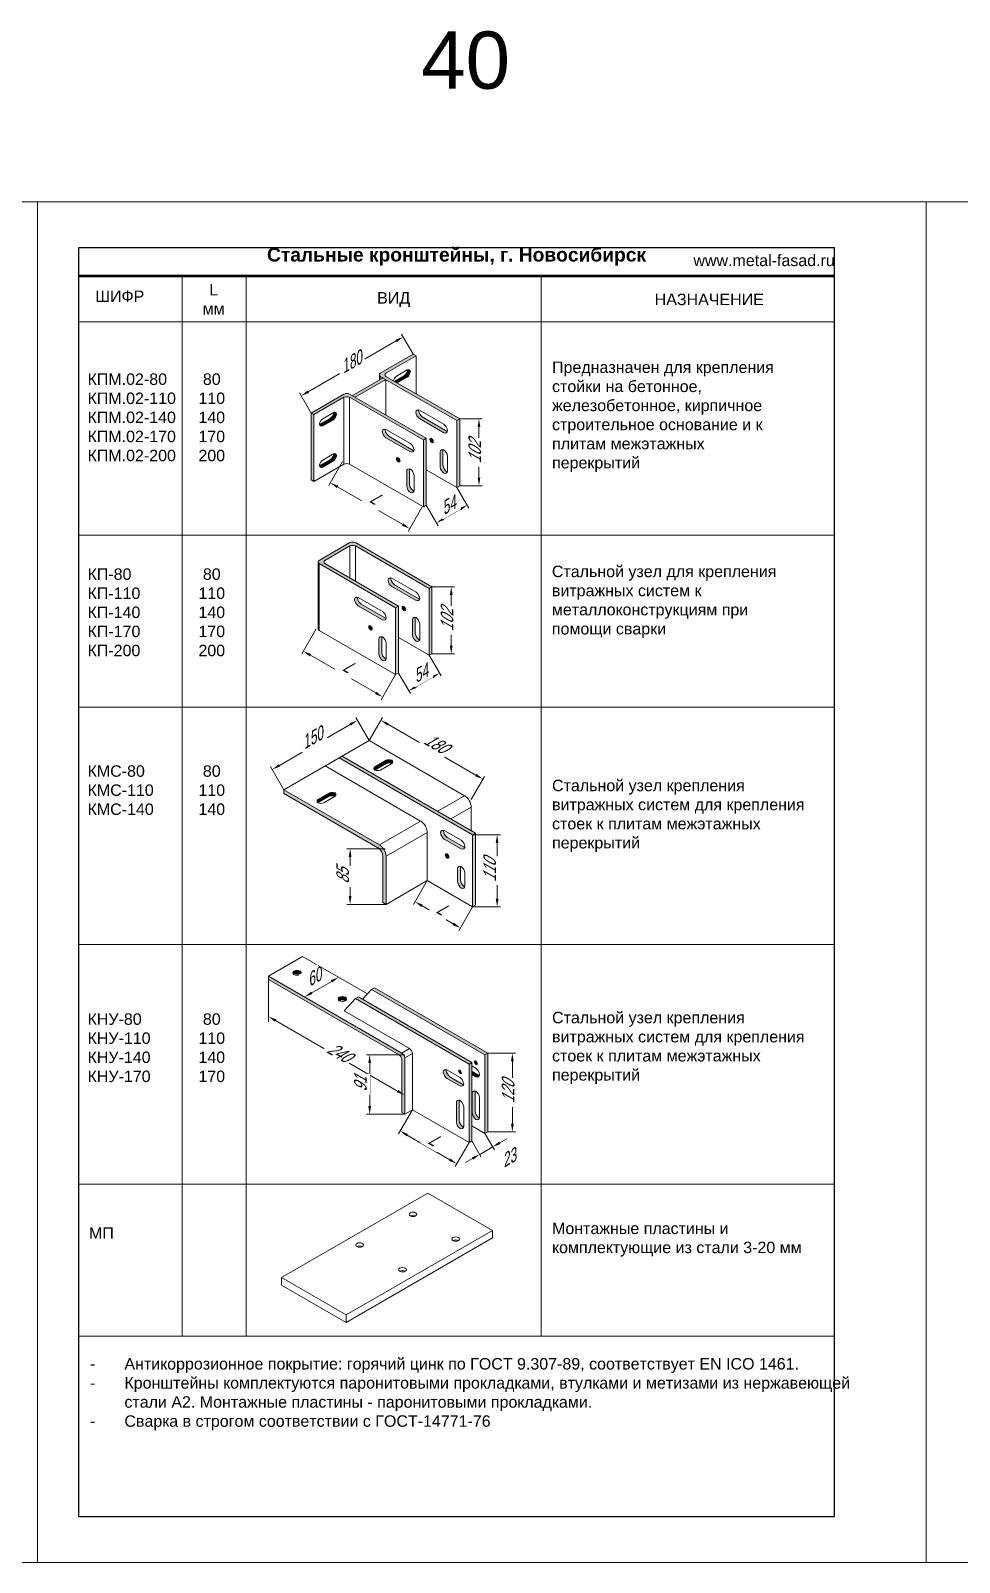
# Model space of a CAD drawing. Extents: x -37 to 4620, y -49 to 348.
# Drawn here: x 2324.5 to 2527.3, y 0 to 334.4 of the extents above; entities that cross this region are included whole.
import ezdxf

# ---------------------------------------------------------------- set-up
doc = ezdxf.new("R2010")
doc.units = 0
doc.header["$LTSCALE"] = 5
doc.layers.get('0').update_dxf_attribs({"linetype": 'CONTINUOUS', "lineweight": 30})
for name, color, linetype, lineweight in [('3', 1, 'CONTINUOUS', 20), ('4', 160, 'CONTINUOUS', 18), ('Dimentions', 5, 'CONTINUOUS', 15), ('Кронштейны', 7, 'CONTINUOUS', 15), ('Рамки', 1, 'CONTINUOUS', 15), ('Текстовый', 7, 'CONTINUOUS', 9)]:
    doc.layers.add(name, color=color, linetype=linetype, lineweight=lineweight)
doc.layers.add('Скрытые', color=14, linetype='CONTINUOUS', plot=False)
doc.styles.add('Каталожный', font='arial.ttf', dxfattribs={"height": 2.5})
doc.styles.add('наклон 30', font='russ.shx', dxfattribs={"width": 0.8, "oblique": 30, "height": 2.5})

msp = doc.modelspace()

# ---------------------------------------------------------------- hatches: boundary and pattern name
at = {"layer": 'Кронштейны', "ltscale": 50}
h = msp.add_hatch(color=256, dxfattribs=at)
h.dxf.hatch_style = 1
h.paths.add_polyline_path([(2402.094, 258.931, -0.5773503), (2402.094, 259.646), (2408.658, 263.436), (2408.038, 263.793), (2400.856, 259.646, 0.5773503), (2400.856, 258.931), (2417.574, 249.279), (2418.193, 249.636)])
h = msp.add_hatch(color=256, dxfattribs=at)
h.dxf.hatch_style = 1
h.paths.add_polyline_path([(2402.094, 258.216), (2401.475, 258.574), (2394.787, 254.713), (2395.407, 254.355)])
h = msp.add_hatch(color=256, dxfattribs=at)
h.dxf.hatch_style = 1
h.paths.add_polyline_path([(2407.419, 259.932, 0.5313374), (2406.795, 260.354, -0.0352112), (2406.8, 260.29, -0.1924501), (2406.119, 259.11), (2403.952, 257.859), (2404.571, 257.501), (2406.738, 258.753, 0.1924501)], flags=17)
h = msp.add_hatch(color=256, dxfattribs=at)
h.dxf.hatch_style = 1
h.paths.add_polyline_path([(2392.93, 254.355, -0.1924501), (2394.168, 254.355), (2410.268, 245.06), (2410.887, 245.418), (2394.168, 255.07, 0.1924501), (2392.93, 255.07), (2385.747, 250.923), (2386.366, 250.566)])
h = msp.add_hatch(color=256, dxfattribs=at)
h.dxf.hatch_style = 1
h.paths.add_polyline_path([(2386.366, 250.566), (2385.747, 250.923), (2385.747, 236.337), (2386.366, 235.98)])
h = msp.add_hatch(color=256, dxfattribs=at)
h.dxf.hatch_style = 1
h.paths.add_polyline_path([(2390.639, 249.458, 0.1924501), (2391.32, 250.637, 0.5313374), (2390.696, 251.059, -0.0352112), (2390.701, 250.995, -0.1924501), (2390.019, 249.815), (2387.666, 248.457, -0.0352112), (2387.609, 248.429, 0.5313374), (2388.286, 248.099)], flags=17)
h = msp.add_hatch(color=256, dxfattribs=at)
h.dxf.hatch_style = 1
h.paths.add_polyline_path([(2410.02, 250.065, -0.1924501), (2409.215, 251.46, -0.079701), (2409.242, 251.627, 0.4757571), (2408.596, 251.102, 0.1924501), (2409.401, 249.708), (2414.726, 246.633, 0.4757548), (2415.504, 246.93, -0.0796991), (2415.345, 246.991)])
h = msp.add_hatch(color=256, dxfattribs=at)
h.dxf.hatch_style = 1
h.paths.add_polyline_path([(2418.193, 249.636), (2417.574, 249.279), (2417.574, 234.693), (2418.193, 235.05)])
h = msp.add_hatch(color=256, dxfattribs=at)
h.dxf.hatch_style = 1
h.paths.add_polyline_path([(2402.713, 245.847, -0.1924501), (2401.908, 247.241, -0.079701), (2401.935, 247.409, 0.4757571), (2401.289, 246.884, 0.1924501), (2402.094, 245.489), (2407.419, 242.415, 0.4757548), (2408.197, 242.712, -0.0796991), (2408.038, 242.772)])
h = msp.add_hatch(color=256, dxfattribs=at)
h.dxf.hatch_style = 1
h.paths.add_polyline_path([(2410.887, 245.418), (2410.268, 245.06), (2410.268, 230.474), (2410.887, 230.832)])
h = msp.add_hatch(color=256, dxfattribs=at)
h.dxf.hatch_style = 1
h.paths.add_polyline_path([(2412.063, 245.382, 0.5773503), (2411.661, 245.15, 0.1924501), (2412.063, 244.453, 0.5773503), (2412.466, 244.685, 0.1924501)])
h = msp.add_hatch(color=256, dxfattribs=at)
h.dxf.hatch_style = 1
h.paths.add_polyline_path([(2390.639, 240.449, 0.1924501), (2391.32, 241.628, 0.5313374), (2390.696, 242.05, -0.0352112), (2390.701, 241.986, -0.1924501), (2390.019, 240.806), (2387.666, 239.448, -0.0352112), (2387.609, 239.42, 0.5313374), (2388.286, 239.09)])
h = msp.add_hatch(color=256, dxfattribs=at)
h.dxf.hatch_style = 1
h.paths.add_polyline_path([(2404.757, 241.164, 0.5773503), (2404.354, 240.931, 0.1924501), (2404.757, 240.234, 0.5773503), (2405.159, 240.466, 0.1924501)])
h = msp.add_hatch(color=256, dxfattribs=at)
h.dxf.hatch_style = 1
h.paths.add_polyline_path([(2414.54, 242.808, -0.079701), (2414.567, 242.976, 0.4757571), (2413.921, 242.451), (2413.921, 239.162, 0.1924501), (2414.726, 237.767, 0.4757571), (2415.504, 238.064, -0.079701), (2415.345, 238.125, -0.1924501), (2414.54, 239.519)])
h = msp.add_hatch(color=256, dxfattribs=at)
h.dxf.hatch_style = 1
h.paths.add_polyline_path([(2407.233, 238.59, -0.079701), (2407.26, 238.757, 0.4757571), (2406.614, 238.232), (2406.614, 234.943, 0.1924501), (2407.419, 233.549, 0.4757571), (2408.197, 233.846, -0.079701), (2408.038, 233.906, -0.1924501), (2407.233, 235.301)])
h = msp.add_hatch(color=256, dxfattribs=at)
h.dxf.hatch_style = 1
h.paths.add_polyline_path([(2394.181, 221.904, -0.1924501), (2395.419, 221.904), (2411.519, 212.609), (2412.138, 212.967), (2395.419, 222.619, 0.1924501), (2394.181, 222.619), (2387.493, 218.758, 0.5773503), (2387.493, 218.043), (2404.212, 208.391), (2404.831, 208.748), (2388.744, 218.036, -0.5773503), (2388.718, 218.75)])
h = msp.add_hatch(color=256, dxfattribs=at)
h.dxf.hatch_style = 1
h.paths.add_polyline_path([(2403.964, 213.396, -0.1924501), (2403.159, 214.79, -0.079701), (2403.186, 214.958, 0.4757571), (2402.54, 214.432, 0.1924501), (2403.345, 213.038), (2408.67, 209.963, 0.4757548), (2409.448, 210.26, -0.0796991), (2409.29, 210.321)])
h = msp.add_hatch(color=256, dxfattribs=at)
h.dxf.hatch_style = 1
h.paths.add_polyline_path([(2396.658, 209.177, -0.1924501), (2395.853, 210.571, -0.079701), (2395.88, 210.739, 0.4757571), (2395.233, 210.214, 0.1924501), (2396.038, 208.82), (2401.364, 205.745, 0.4757548), (2402.142, 206.042, -0.0796991), (2401.983, 206.102)])
h = msp.add_hatch(color=256, dxfattribs=at)
h.dxf.hatch_style = 1
h.paths.add_polyline_path([(2412.138, 212.967), (2411.519, 212.609), (2411.519, 198.023), (2412.138, 198.381)])
h = msp.add_hatch(color=256, dxfattribs=at)
h.dxf.hatch_style = 1
h.paths.add_polyline_path([(2404.831, 208.748), (2404.212, 208.391), (2404.212, 193.805), (2404.831, 194.162)])
h = msp.add_hatch(color=256, dxfattribs=at)
h.dxf.hatch_style = 1
h.paths.add_polyline_path([(2406.008, 208.712, 0.5773503), (2405.605, 208.48, 0.1924501), (2406.008, 207.783, 0.5773503), (2406.41, 208.015, 0.1924501)])
h = msp.add_hatch(color=256, dxfattribs=at)
h.dxf.hatch_style = 1
h.paths.add_polyline_path([(2398.701, 204.494, 0.5773503), (2398.299, 204.261, 0.1924501), (2398.701, 203.564, 0.5773503), (2399.104, 203.797, 0.1924501)])
h = msp.add_hatch(color=256, dxfattribs=at)
h.dxf.hatch_style = 1
h.paths.add_polyline_path([(2408.485, 206.138, -0.079701), (2408.511, 206.306, 0.4757571), (2407.865, 205.781), (2407.865, 202.492, 0.1924501), (2408.67, 201.098, 0.4757571), (2409.448, 201.394, -0.079701), (2409.29, 201.455, -0.1924501), (2408.485, 202.849)])
h = msp.add_hatch(color=256, dxfattribs=at)
h.dxf.hatch_style = 1
h.paths.add_polyline_path([(2401.178, 201.92, -0.079701), (2401.205, 202.088, 0.4757571), (2400.559, 201.562), (2400.559, 198.273, 0.1924501), (2401.364, 196.879, 0.4757571), (2402.142, 197.176, -0.079701), (2401.983, 197.237, -0.1924501), (2401.178, 198.631)])
h = msp.add_hatch(color=256, dxfattribs=at)
h.dxf.hatch_style = 1
h.paths.add_polyline_path([(2392.522, 176.012), (2391.902, 175.654), (2421.005, 158.852), (2421.624, 159.209)])
h = msp.add_hatch(color=256, dxfattribs=at)
h.dxf.hatch_style = 1
h.paths.add_polyline_path([(2403.358, 174.403, 0.5723039), (2403.358, 175.118, 0.1958111), (2402.119, 175.118), (2399.642, 173.688, 0.5773503), (2399.642, 172.973), (2402.119, 174.403, -0.1958111)], flags=17)
h = msp.add_hatch(color=256, dxfattribs=at)
h.dxf.hatch_style = 1
h.paths.add_polyline_path([(2400.689, 156.639), (2379.828, 168.683), (2379.828, 167.857), (2400.319, 156.027, -0.2446337), (2401.404, 154.147), (2401.404, 144.071), (2402.119, 143.658), (2402.119, 154.162, 0.2475192)])
h = msp.add_hatch(color=256, dxfattribs=at)
h.dxf.hatch_style = 1
h.paths.add_polyline_path([(2389.735, 167.968), (2387.258, 166.538, 0.5773503), (2387.258, 165.823), (2389.735, 167.253, -0.1958111), (2390.974, 167.253, 0.5723039), (2390.974, 167.968, 0.1958111)], flags=17)
h = msp.add_hatch(color=256, dxfattribs=at)
h.dxf.hatch_style = 1
h.paths.add_polyline_path([(2415.432, 158.28, -0.1924501), (2414.627, 159.674, -0.079701), (2414.654, 159.842, 0.4757571), (2414.008, 159.316, 0.1924501), (2414.813, 157.922), (2418.528, 155.777, 0.4757571), (2419.306, 156.074, -0.079701), (2419.147, 156.135)])
h = msp.add_hatch(color=256, dxfattribs=at)
h.dxf.hatch_style = 1
h.paths.add_polyline_path([(2421.624, 159.209), (2421.005, 158.852), (2421.005, 143.122), (2421.624, 143.479)])
h = msp.add_hatch(color=256, dxfattribs=at)
h.dxf.hatch_style = 1
h.paths.add_polyline_path([(2415.432, 153.739, 0.5773503), (2415.835, 153.972, 0.1924501), (2415.432, 154.669, 0.5773503), (2415.03, 154.437, 0.1924501)])
h = msp.add_hatch(color=256, dxfattribs=at)
h.dxf.hatch_style = 1
h.paths.add_polyline_path([(2418.343, 151.809, -0.079701), (2418.369, 151.977, 0.4757571), (2417.723, 151.451), (2417.723, 148.591, 0.1924501), (2418.528, 147.197, 0.4757571), (2419.306, 147.494, -0.079701), (2419.147, 147.555, -0.1924501), (2418.343, 148.949)])
h = msp.add_hatch(color=256, dxfattribs=at)
h.dxf.hatch_style = 1
h.paths.add_polyline_path([(2405.568, 98.178), (2406.187, 97.82), (2406.187, 110.118, 0.1924501), (2405.568, 111.191), (2376.465, 127.993), (2376.465, 127.278), (2404.948, 110.833, -0.1924501), (2405.568, 109.761)])
h = msp.add_hatch(color=256, dxfattribs=at)
h.dxf.hatch_style = 1
h.paths.add_polyline_path([(2383.402, 128.36, 0.5214712), (2383.338, 129.102, 0.1924501), (2381.976, 129.102, 0.5214712), (2381.912, 128.36, -0.2121037)])
h = msp.add_hatch(color=256, dxfattribs=at)
h.dxf.hatch_style = 1
h.paths.add_polyline_path([(2399.561, 125.455), (2398.942, 125.098), (2423.71, 110.798), (2424.33, 111.155)])
h = msp.add_hatch(color=256, dxfattribs=at)
h.dxf.hatch_style = 1
h.paths.add_polyline_path([(2393.245, 123.382, 0.1924501), (2391.883, 123.382, 0.5313374), (2391.83, 122.631, -0.0352112), (2391.883, 122.667, -0.1924501), (2393.245, 122.667, -0.0352112), (2393.298, 122.631, 0.5313374)], flags=17)
h = msp.add_hatch(color=256, dxfattribs=at)
h.dxf.hatch_style = 1
h.paths.add_polyline_path([(2396.094, 123.453), (2395.475, 123.096), (2420.243, 108.796), (2420.862, 109.153)])
h = msp.add_hatch(color=256, dxfattribs=at)
h.dxf.hatch_style = 1
h.paths.add_polyline_path([(2424.33, 111.155), (2423.71, 110.798), (2423.71, 93.638), (2424.33, 93.995)])
h = msp.add_hatch(color=256, dxfattribs=at)
h.dxf.hatch_style = 1
h.paths.add_polyline_path([(2416.032, 106.007, -0.1924501), (2415.227, 107.401, -0.079701), (2415.254, 107.569, 0.4757571), (2414.608, 107.044, 0.1924501), (2415.413, 105.65), (2418.261, 104.005, 0.4757543), (2419.039, 104.302, -0.0796987), (2418.881, 104.363)])
h = msp.add_hatch(color=256, dxfattribs=at)
h.dxf.hatch_style = 1
h.paths.add_polyline_path([(2418.261, 106.722, 0.5773503), (2418.571, 106.901, 0.1924501), (2418.261, 107.437, 0.5773503), (2417.952, 107.258, 0.1924501)], flags=17)
h = msp.add_hatch(color=256, dxfattribs=at)
h.dxf.hatch_style = 1
h.paths.add_polyline_path([(2420.243, 91.636), (2420.862, 91.993), (2420.862, 109.153), (2420.243, 108.796)])
h = msp.add_hatch(color=256, dxfattribs=at)
h.dxf.hatch_style = 1
h.paths.add_polyline_path([(2420.862, 107.223), (2420.862, 106.508), (2421.729, 106.007, 0.4757543), (2422.507, 106.304, -0.0796987), (2422.348, 106.365)])
h = msp.add_hatch(color=256, dxfattribs=at)
h.dxf.hatch_style = 1
h.paths.add_polyline_path([(2421.729, 108.724, 0.5773503), (2422.039, 108.903, 0.1924501), (2421.729, 109.439, 0.5773503), (2421.419, 109.26, 0.1924501)], flags=17)
h = msp.add_hatch(color=256, dxfattribs=at)
h.dxf.hatch_style = 1
h.paths.add_polyline_path([(2418.076, 100.752, -0.079701), (2418.103, 100.92, 0.4757571), (2417.456, 100.394), (2417.456, 96.104, 0.1924501), (2418.261, 94.71, 0.4757571), (2419.039, 95.007, -0.079701), (2418.881, 95.068, -0.1924501), (2418.076, 96.462)])
h = msp.add_hatch(color=256, dxfattribs=at)
h.dxf.hatch_style = 1
h.paths.add_polyline_path([(2421.543, 102.754, -0.079701), (2421.57, 102.922, 0.4757571), (2420.924, 102.396), (2420.924, 98.106, 0.1924501), (2421.729, 96.712, 0.4757571), (2422.507, 97.009, -0.079701), (2422.348, 97.07, -0.1924501), (2421.543, 98.464)])

# ---------------------------------------------------------------- linework, layer by layer
at = {"linetype": 'Continuous', "lineweight": 50}
msp.add_line((2335, 280.851), (2500, 280.857, 0.033), dxfattribs=at)
at = {"layer": '3', "color": 0, "linetype": 'Continuous'}
msp.add_line((2335, 270.851, -764.744), (2500, 270.851), dxfattribs=at)
at = {"layer": '4', "linetype": 'Continuous'}
msp.add_line((2326, 297), (2326, 0), dxfattribs=at)
at = {"layer": 'Dimentions', "ltscale": 50}
for p, q in [((2408.038, 263.793, 56.535), (2405.511, 268.17, 56.535)), ((2385.125, 255.575, 56.535), (2404.321, 266.658, 56.535)), ((2385.747, 250.923, 56.535), (2383.22, 255.3, 56.535)), ((2418.193, 249.636, 56.535), (2423.115, 249.636, 56.535)), ((2422.4, 247.849, 56.535), (2422.4, 236.838, 56.535)), ((2392.62, 240.306, 56.535), (2389.596, 235.068, 56.535)), ((2391.502, 234.794, 56.535), (2405.744, 226.571, 56.535)), ((2417.574, 234.693, 56.535), (2420.176, 230.186, 56.535)), ((2418.193, 235.05, 56.535), (2423.115, 235.05, 56.535)), ((2410.887, 230.832, 56.535), (2413.489, 226.325, 56.535)), ((2409.958, 230.296, 56.535), (2406.934, 225.058, 56.535)), ((2414.679, 227.838, 56.535), (2418.271, 229.912, 56.535)), ((2412.138, 212.967), (2417.059, 212.967)), ((2416.344, 211.179), (2416.344, 200.168)), ((2386.874, 203.815), (2383.699, 198.315)), ((2385.605, 198.041), (2399.847, 189.818)), ((2411.519, 198.023), (2414.121, 193.516)), ((2412.138, 198.381), (2417.059, 198.381)), ((2404.831, 194.162), (2407.433, 189.655)), ((2404.212, 193.805), (2401.037, 188.305)), ((2408.624, 191.168), (2412.215, 193.242)), ((2398.404, 179.408, -18.941), (2395.496, 184.444, -18.941)), ((2398.404, 179.408, -18.941), (2401.33, 184.475, -18.941)), ((2378.826, 173.994, -18.941), (2394.306, 182.931, -18.941)), ((2402.52, 182.962, -18.941), (2421.716, 171.88, -18.941)), ((2379.828, 168.683, -18.941), (2376.92, 173.719, -18.941)), ((2420.696, 166.538, -18.941), (2423.621, 171.605, -18.941)), ((2421.005, 158.852, -18.941), (2427.074, 158.852, -18.941)), ((2401.917, 155.811, -18.941), (2393.556, 155.811, -18.941)), ((2394.271, 154.023, -18.941), (2394.271, 145.445, -18.941)), ((2426.359, 157.064, -18.941), (2426.359, 144.909, -18.941)), ((2411.098, 148.842, -18.941), (2408.074, 143.604, -18.941)), ((2402.119, 143.658, -18.941), (2393.556, 143.658, -18.941)), ((2409.98, 143.33, -18.941), (2416.791, 139.397, -18.941)), ((2421.005, 143.122, -18.941), (2427.074, 143.122, -18.941)), ((2376.465, 127.278, -80.263), (2376.465, 118.026, -80.263)), ((2385.88, 124.345, -80.263), (2390.215, 126.847, -80.263)), ((2378.013, 118.27, -80.263), (2404.639, 102.898, -80.263)), ((2406.187, 110.833, -80.263), (2397.825, 110.833, -80.263)), ((2424.33, 111.155, -80.263), (2430.398, 111.155, -80.263)), ((2398.54, 109.046, -80.263), (2398.54, 99.608, -80.263)), ((2429.683, 109.368, -80.263), (2429.683, 95.783, -80.263)), ((2406.187, 97.82, -80.263), (2397.825, 97.82, -80.263)), ((2407.859, 98.786, -80.263), (2404.835, 93.548, -80.263)), ((2423.71, 93.638, -80.263), (2425.759, 90.09, -80.263)), ((2424.33, 93.995, -80.263), (2430.398, 93.995, -80.263)), ((2406.74, 93.274, -80.263), (2416.029, 87.911, -80.263)), ((2420.243, 91.636, -80.263), (2417.219, 86.398, -80.263)), ((2420.862, 91.993, -80.263), (2422.91, 88.446, -80.263)), ((2426.949, 91.603, -80.263), (2428.497, 92.497, -80.263)), ((2421.005, 88.171, -80.263), (2419.457, 87.277, -80.263))]:
    msp.add_line(p, q, dxfattribs=at)
for points in [[(2404.172, 266.916, 56.535), (2404.47, 266.4, 56.535), (2405.869, 267.551, 56.535)], [(2384.976, 255.833, 56.535), (2385.274, 255.317, 56.535), (2383.577, 254.681, 56.535)], [(2422.102, 247.849, 56.535), (2422.697, 247.849, 56.535), (2422.4, 249.636, 56.535)], [(2391.651, 235.052, 56.535), (2391.353, 234.536, 56.535), (2389.954, 235.688, 56.535)], [(2422.102, 236.838, 56.535), (2422.697, 236.838, 56.535), (2422.4, 235.05, 56.535)], [(2418.122, 230.17, 56.535), (2418.42, 229.654, 56.535), (2419.819, 230.805, 56.535)], [(2414.53, 228.096, 56.535), (2414.828, 227.58, 56.535), (2413.131, 226.944, 56.535)], [(2405.893, 226.829, 56.535), (2405.595, 226.313, 56.535), (2407.292, 225.678, 56.535)], [(2416.046, 211.179), (2416.642, 211.179), (2416.344, 212.967)], [(2385.754, 198.299), (2385.456, 197.783), (2384.057, 198.935)], [(2416.046, 200.168), (2416.642, 200.168), (2416.344, 198.381)], [(2412.066, 193.5), (2412.364, 192.984), (2413.763, 194.136)], [(2408.475, 191.426), (2408.773, 190.91), (2407.076, 190.275)], [(2399.996, 190.076), (2399.698, 189.56), (2401.395, 188.925)], [(2394.157, 183.189, -18.941), (2394.455, 182.673, -18.941), (2395.854, 183.825, -18.941)], [(2402.669, 183.22, -18.941), (2402.371, 182.704, -18.941), (2400.972, 183.856, -18.941)], [(2378.677, 174.252, -18.941), (2378.975, 173.736, -18.941), (2377.278, 173.1, -18.941)], [(2421.864, 172.138, -18.941), (2421.567, 171.622, -18.941), (2423.264, 170.986, -18.941)], [(2426.061, 157.064, -18.941), (2426.657, 157.064, -18.941), (2426.359, 158.852, -18.941)], [(2393.973, 154.023, -18.941), (2394.569, 154.023, -18.941), (2394.271, 155.811, -18.941)], [(2393.973, 145.445, -18.941), (2394.569, 145.445, -18.941), (2394.271, 143.658, -18.941)], [(2410.129, 143.588, -18.941), (2409.831, 143.072, -18.941), (2408.432, 144.224, -18.941)], [(2426.061, 144.909, -18.941), (2426.657, 144.909, -18.941), (2426.359, 143.122, -18.941)], [(2416.94, 139.655, -18.941), (2416.642, 139.139, -18.941), (2418.339, 138.504, -18.941)], [(2390.066, 127.105, -80.263), (2390.364, 126.589, -80.263), (2391.763, 127.741, -80.263)], [(2385.731, 124.603, -80.263), (2386.029, 124.087, -80.263), (2384.332, 123.451, -80.263)], [(2378.162, 118.528, -80.263), (2377.864, 118.012, -80.263), (2376.465, 119.164, -80.263)], [(2398.242, 109.046, -80.263), (2398.838, 109.046, -80.263), (2398.54, 110.833, -80.263)], [(2429.385, 109.368, -80.263), (2429.981, 109.368, -80.263), (2429.683, 111.155, -80.263)], [(2404.788, 103.156, -80.263), (2404.49, 102.64, -80.263), (2406.187, 102.004, -80.263)], [(2398.242, 99.608, -80.263), (2398.838, 99.608, -80.263), (2398.54, 97.82, -80.263)], [(2406.889, 93.532, -80.263), (2406.591, 93.016, -80.263), (2405.192, 94.168, -80.263)], [(2429.385, 95.783, -80.263), (2429.981, 95.783, -80.263), (2429.683, 93.995, -80.263)], [(2416.178, 88.169, -80.263), (2415.88, 87.653, -80.263), (2417.577, 87.018, -80.263)], [(2420.856, 88.429, -80.263), (2421.154, 87.913, -80.263), (2422.553, 89.065, -80.263)]]:
    msp.add_solid(points, dxfattribs=at)
at = {"layer": 'Кронштейны', "ltscale": 50}
for p, q in [((2400.856, 259.646, 56.535), (2408.038, 263.793, 56.535)), ((2402.094, 259.646, 56.535), (2408.658, 263.436, 56.535)), ((2408.038, 263.793, 56.535), (2408.658, 263.436, 56.535)), ((2408.658, 263.436, 56.535), (2408.658, 255.142, 56.535)), ((2401.475, 258.574, 56.535), (2394.787, 254.713, 56.535)), ((2402.094, 258.216, 56.535), (2395.407, 254.355, 56.535)), ((2400.649, 259.289, 56.535), (2400.649, 258.097, 56.535)), ((2400.856, 258.931, 56.535), (2417.574, 249.279, 56.535)), ((2400.856, 258.931, 56.535), (2401.475, 258.574, 56.535)), ((2400.856, 258.931, 56.535), (2400.856, 258.216, 56.535)), ((2402.094, 258.931, 56.535), (2418.193, 249.636, 56.535)), ((2402.094, 258.216, 56.535), (2402.094, 250.494, 56.535)), ((2403.952, 257.859, 56.535), (2406.119, 259.11, 56.535)), ((2404.385, 258.967, 56.535), (2406.738, 260.326, 56.535)), ((2404.571, 257.501, 56.535), (2406.738, 258.753, 56.535)), ((2385.747, 250.923, 56.535), (2392.93, 255.07, 56.535)), ((2392.93, 254.355, 56.535), (2386.366, 250.566, 56.535)), ((2392.93, 254.355, 56.535), (2392.93, 239.769, 56.535)), ((2394.168, 255.07, 56.535), (2410.887, 245.418, 56.535)), ((2394.168, 254.355, 56.535), (2410.268, 245.06, 56.535)), ((2394.168, 254.355, 56.535), (2394.168, 239.769, 56.535)), ((2385.747, 236.337, 56.535), (2385.747, 250.923, 56.535)), ((2385.747, 250.923, 56.535), (2386.366, 250.566, 56.535)), ((2388.286, 249.672, 56.535), (2390.639, 251.031, 56.535)), ((2409.401, 251.567, 56.535), (2414.726, 248.492, 56.535)), ((2386.366, 250.566, 56.535), (2386.366, 235.98, 56.535)), ((2387.666, 248.457, 56.535), (2390.019, 249.815, 56.535)), ((2388.286, 248.099, 56.535), (2390.639, 249.458, 56.535)), ((2409.401, 249.708, 56.535), (2414.726, 246.633, 56.535)), ((2410.02, 250.065, 56.535), (2415.345, 246.991, 56.535)), ((2417.574, 249.279, 56.535), (2418.193, 249.636, 56.535)), ((2417.574, 249.279, 56.535), (2417.574, 234.693, 56.535)), ((2418.193, 249.636, 56.535), (2418.193, 235.05, 56.535)), ((2402.094, 247.348, 56.535), (2407.419, 244.274, 56.535)), ((2402.094, 245.489, 56.535), (2407.419, 242.415, 56.535)), ((2402.713, 245.847, 56.535), (2408.038, 242.772, 56.535)), ((2410.268, 245.06, 56.535), (2410.887, 245.418, 56.535)), ((2410.268, 245.06, 56.535), (2410.268, 230.474, 56.535)), ((2410.887, 245.418, 56.535), (2410.887, 230.832, 56.535)), ((2387.666, 239.448, 56.535), (2390.019, 240.806, 56.535)), ((2388.286, 240.663, 56.535), (2390.639, 242.022, 56.535)), ((2413.921, 242.451, 56.535), (2413.921, 239.162, 56.535)), ((2414.54, 242.808, 56.535), (2414.54, 239.519, 56.535)), ((2415.531, 241.521, 56.535), (2415.531, 238.232, 56.535)), ((2386.366, 235.98, 56.535), (2392.93, 239.769, 56.535)), ((2388.286, 239.09, 56.535), (2390.639, 240.449, 56.535)), ((2410.268, 230.474, 56.535), (2394.168, 239.769, 56.535)), ((2406.614, 238.232, 56.535), (2406.614, 234.943, 56.535)), ((2407.233, 238.59, 56.535), (2407.233, 235.301, 56.535)), ((2417.574, 234.693, 56.535), (2410.887, 238.554, 56.535)), ((2386.366, 235.98, 56.535), (2385.747, 236.337, 56.535)), ((2408.224, 237.303, 56.535), (2408.224, 234.014, 56.535)), ((2417.574, 234.693, 56.535), (2418.193, 235.05, 56.535)), ((2410.268, 230.474, 56.535), (2410.887, 230.832, 56.535)), ((2394.181, 221.904), (2394.181, 214.897)), ((2395.419, 222.619), (2412.138, 212.967)), ((2395.419, 221.904), (2411.519, 212.609)), ((2395.419, 221.904), (2395.419, 214.182)), ((2387.287, 218.401), (2387.287, 203.815)), ((2387.493, 218.043), (2404.212, 208.391)), ((2387.493, 203.457), (2387.493, 218.043)), ((2388.718, 218.051), (2404.831, 208.748)), ((2403.345, 214.897), (2408.67, 211.823)), ((2396.038, 210.679), (2401.364, 207.604)), ((2403.345, 213.038), (2408.67, 209.963)), ((2403.964, 213.396), (2409.29, 210.321)), ((2411.519, 212.609), (2412.138, 212.967)), ((2411.519, 212.609), (2411.519, 198.023)), ((2412.138, 212.967), (2412.138, 198.381)), ((2396.038, 208.82), (2401.364, 205.745)), ((2396.658, 209.177), (2401.983, 206.102)), ((2404.212, 208.391), (2404.831, 208.748)), ((2404.212, 208.391), (2404.212, 193.805)), ((2404.831, 208.748), (2404.831, 194.162)), ((2407.865, 205.781), (2407.865, 202.492)), ((2408.485, 206.138), (2408.485, 202.849)), ((2409.475, 204.851), (2409.475, 201.562)), ((2404.212, 193.805), (2387.493, 203.457)), ((2400.559, 201.562), (2400.559, 198.273)), ((2401.178, 201.92), (2401.178, 198.631)), ((2411.519, 198.023), (2404.831, 201.884)), ((2402.169, 200.633), (2402.169, 197.344)), ((2411.519, 198.023), (2412.138, 198.381)), ((2404.212, 193.805), (2404.831, 194.162)), ((2379.828, 168.683, -18.941), (2398.404, 179.408, -18.941)), ((2391.902, 175.654, -18.941), (2388.806, 173.867, -18.941)), ((2392.522, 176.012, -18.941), (2389.425, 174.224, -18.941)), ((2421.005, 158.852, -18.941), (2391.902, 175.654, -18.941)), ((2421.624, 159.209, -18.941), (2392.522, 176.012, -18.941)), ((2379.828, 168.683, -18.941), (2379.828, 167.857, -18.941)), ((2400.332, 156.019, -18.941), (2379.828, 167.857, -18.941)), ((2413.383, 163.967, -18.941), (2419.266, 167.364, -18.941)), ((2416.243, 162.316, -18.941), (2420.696, 164.887, -18.941)), ((2400.689, 156.639, -18.941), (2409.668, 161.822, -18.941)), ((2402.119, 154.162, -18.941), (2411.098, 159.345, -18.941)), ((2421.005, 158.852, -18.941), (2421.624, 159.209, -18.941)), ((2421.005, 143.122, -18.941), (2421.005, 158.852, -18.941)), ((2421.624, 143.479, -18.941), (2421.624, 159.209, -18.941)), ((2401.404, 144.071, -18.941), (2401.404, 154.162, -18.941)), ((2411.098, 148.842, -18.941), (2402.119, 143.658, -18.941)), ((2411.098, 148.842, -18.941), (2421.005, 143.122, -18.941)), ((2402.119, 143.658, -18.941), (2401.404, 144.071, -18.941)), ((2421.005, 143.122, -18.941), (2417.981, 137.884, -18.941)), ((2421.005, 143.122, -18.941), (2421.624, 143.479, -18.941)), ((2383.895, 132.283, -80.263), (2376.465, 127.993, -80.263)), ((2398.045, 124.114, -80.263), (2383.895, 132.283, -80.263)), ((2376.465, 127.993, -80.263), (2405.568, 111.191, -80.263)), ((2376.465, 127.278, -80.263), (2404.948, 110.833, -80.263)), ((2398.942, 125.098, -80.263), (2396.978, 122.943, -80.263)), ((2398.942, 125.098, -80.263), (2399.561, 125.455, -80.263)), ((2423.71, 110.798, -80.263), (2398.942, 125.098, -80.263)), ((2424.33, 111.155, -80.263), (2399.561, 125.455, -80.263)), ((2395.475, 123.096, -80.263), (2392.998, 120.379, -80.263)), ((2395.475, 123.096, -80.263), (2396.094, 123.453, -80.263)), ((2420.243, 108.796, -80.263), (2395.475, 123.096, -80.263)), ((2420.862, 109.153, -80.263), (2396.094, 123.453, -80.263)), ((2392.998, 120.379, -80.263), (2407.239, 112.156, -80.263)), ((2407.239, 112.156, -80.263), (2405.568, 111.191, -80.263)), ((2407.859, 111.084, -80.263), (2406.187, 110.118, -80.263)), ((2407.859, 111.084, -80.263), (2407.859, 98.786, -80.263)), ((2423.71, 110.798, -80.263), (2424.33, 111.155, -80.263)), ((2423.71, 93.638, -80.263), (2423.71, 110.798, -80.263)), ((2424.33, 93.995, -80.263), (2424.33, 111.155, -80.263)), ((2405.568, 109.761, -80.263), (2405.568, 98.178, -80.263)), ((2406.187, 110.118, -80.263), (2406.187, 97.82, -80.263)), ((2418.261, 105.864, -80.263), (2415.413, 107.509, -80.263)), ((2420.243, 108.796, -80.263), (2420.862, 109.153, -80.263)), ((2420.243, 91.636, -80.263), (2420.243, 108.796, -80.263)), ((2420.862, 91.993, -80.263), (2420.862, 109.153, -80.263)), ((2421.729, 107.866, -80.263), (2420.862, 108.367, -80.263)), ((2422.348, 106.365, -80.263), (2420.862, 107.223, -80.263)), ((2418.261, 104.005, -80.263), (2415.413, 105.65, -80.263)), ((2418.881, 104.363, -80.263), (2416.032, 106.007, -80.263)), ((2421.729, 106.007, -80.263), (2420.862, 106.508, -80.263)), ((2417.456, 100.394, -80.263), (2417.456, 96.104, -80.263)), ((2418.076, 100.752, -80.263), (2418.076, 96.462, -80.263)), ((2420.924, 102.396, -80.263), (2420.924, 98.106, -80.263)), ((2421.543, 102.754, -80.263), (2421.543, 98.464, -80.263)), ((2422.534, 101.467, -80.263), (2422.534, 97.177, -80.263)), ((2406.187, 97.82, -80.263), (2405.568, 98.178, -80.263)), ((2406.187, 97.82, -80.263), (2407.859, 98.786, -80.263)), ((2406.187, 97.82, -80.263), (2407.859, 98.786, -80.263)), ((2407.859, 98.786, -80.263), (2420.243, 91.636, -80.263)), ((2419.066, 99.465, -80.263), (2419.066, 95.175, -80.263)), ((2420.862, 95.282, -80.263), (2423.71, 93.638, -80.263)), ((2423.71, 93.638, -80.263), (2424.33, 93.995, -80.263)), ((2420.243, 91.636, -80.263), (2420.862, 91.993, -80.263))]:
    msp.add_line(p, q, dxfattribs=at)
at = {"layer": 'Кронштейны', "color": 0, "extrusion": (-0.707107, 0.408248, -0.57735)}
for q in [(2411.224, 80.626, -222.684), (2379.263, 60.54, -197.743)]:
    msp.add_line((2379.263, 62.173, -196.588), q, dxfattribs=at)
at = {"layer": 'Кронштейны', "color": 0, "extrusion": (0, 0.816497, 0.57735)}
for p, q in [((2379.263, 62.173, -196.588), (2411.224, 80.626, -222.684)), ((2411.224, 80.626, -222.684), (2425.366, 72.461, -211.137)), ((2425.366, 72.461, -211.137), (2393.405, 54.008, -185.041)), ((2393.405, 54.008, -185.041), (2379.263, 62.173, -196.588))]:
    msp.add_line(p, q, dxfattribs=at)
at = {"layer": 'Кронштейны', "color": 0, "extrusion": (0.707107, 0.408248, -0.57735)}
for p, q in [((2411.224, 80.626, -222.684), (2425.366, 72.461, -211.137)), ((2425.366, 72.461, -211.137), (2425.366, 70.828, -212.292))]:
    msp.add_line(p, q, dxfattribs=at)
at = {"layer": 'Кронштейны', "color": 0, "extrusion": (0.707107, -0.408248, 0.57735)}
for p, q in [((2425.366, 72.461, -211.137), (2393.405, 54.008, -185.041)), ((2393.405, 52.375, -186.196), (2425.366, 70.828, -212.292)), ((2425.366, 72.461, -211.137), (2425.366, 70.828, -212.292)), ((2393.405, 54.008, -185.041), (2393.405, 52.375, -186.196))]:
    msp.add_line(p, q, dxfattribs=at)
at = {"layer": 'Кронштейны', "color": 0, "extrusion": (0, -0.816497, -0.57735)}
for p, q in [((2393.405, 52.375, -186.196), (2425.366, 70.828, -212.292)), ((2379.263, 60.54, -197.743), (2393.405, 52.375, -186.196))]:
    msp.add_line(p, q, dxfattribs=at)
at = {"layer": 'Кронштейны', "color": 0, "extrusion": (-0.707107, -0.408248, 0.57735)}
for p, q in [((2393.405, 54.008, -185.041), (2379.263, 62.173, -196.588)), ((2379.263, 62.173, -196.588), (2379.263, 60.54, -197.743)), ((2379.263, 60.54, -197.743), (2393.405, 52.375, -186.196)), ((2393.405, 54.008, -185.041), (2393.405, 52.375, -186.196))]:
    msp.add_line(p, q, dxfattribs=at)
at = {"layer": 'Кронштейны', "ltscale": 50}
for points in [[(2387.493, 218.758), (2394.181, 222.619)], [(2388.718, 218.75), (2394.181, 221.904)]]:
    msp.add_lwpolyline(points, dxfattribs=at)
at = {"layer": 'Кронштейны', "ltscale": 50, "elevation": -18.941}
for points in [[(2420.696, 159.745), (2420.696, 164.887, 0.2475192), (2419.266, 167.364), (2398.404, 179.408)], [(2411.098, 148.842), (2411.098, 159.345, 0.2475192), (2409.668, 161.822), (2388.806, 173.867)], [(2402.119, 143.658), (2402.119, 154.162, 0.2475192), (2400.689, 156.639), (2379.828, 168.683)]]:
    msp.add_lwpolyline(points, format="xyb", dxfattribs=at)
at = {"layer": 'Кронштейны', "ltscale": 50}
for points, elevation in [([(2399.642, 173.688), (2402.119, 175.118)], -18.941), ([(2399.642, 172.973), (2402.119, 174.403)], -18.941), ([(2400.881, 172.973), (2403.358, 174.403)], -18.941), ([(2387.258, 166.538), (2389.735, 167.968)], -18.941), ([(2387.258, 165.823), (2389.735, 167.253)], -18.941), ([(2388.497, 165.823), (2390.974, 167.253)], -18.941), ([(2414.813, 159.781), (2418.528, 157.636)], -18.941), ([(2414.813, 157.922), (2418.528, 155.777)], -18.941), ([(2415.432, 158.28), (2419.147, 156.135)], -18.941), ([(2417.723, 148.591), (2417.723, 151.451)], -18.941), ([(2418.343, 148.949), (2418.343, 151.809)], -18.941), ([(2419.333, 150.522), (2419.333, 147.662)], -18.941), ([(2376.465, 127.993), (2376.465, 127.278)], -80.263)]:
    msp.add_lwpolyline(points, dxfattribs=dict(at, elevation=elevation))
at = {"layer": 'Кронштейны', "color": 0, "extrusion": (0, -0.816497, -0.57735)}
for centre in [(2407.972, -220.309, 62.736), (2417.305, -210.976, 62.736), (2396.375, -208.713, 62.736), (2405.709, -199.379, 62.736)]:
    msp.add_circle(centre, 0.84, dxfattribs=at)
at = {"layer": 'Кронштейны', "color": 0, "extrusion": (0, 0.816497, 0.57735)}
for centre in [(-2407.972, -220.309, -62.736), (-2417.305, -210.976, -62.736), (-2396.375, -208.713, -62.736), (-2405.709, -199.379, -62.736)]:
    msp.add_circle(centre, 0.84, dxfattribs=at)
at = {"layer": 'Кронштейны', "ltscale": 50}
for centre, radius, start, end in [((2401.062, 259.289, 56.535), 0.413, 120, 240), ((2402.3, 259.289, 56.535), 0.413, 120, 240), ((2405.52, 257.525, 56.535), 1.835, 128.21321, 165.6601), ((2404.984, 260.552, 56.535), 1.835, 308.21321, 351.78679), ((2406.965, 259.932, 56.535), 0.454, 360, 120), ((2405.603, 260.195, 56.535), 1.835, 308.21321, 351.78679), ((2406.346, 260.29, 56.535), 0.454, 360, 8.67631), ((2393.549, 253.521, 56.535), 1.668, 68.21321, 111.78679), ((2393.549, 252.806, 56.535), 1.668, 68.21321, 111.78679), ((2388.884, 251.257, 56.535), 1.835, 308.21321, 351.78679), ((2390.866, 250.637, 56.535), 0.454, 360, 120), ((2390.246, 250.995, 56.535), 0.454, 360, 8.67631), ((2409.132, 251.102, 56.535), 0.537, 60, 180), ((2410.742, 251.412, 56.535), 2.169, 188.21321, 231.78679), ((2409.752, 251.46, 56.535), 0.537, 161.77241, 180), ((2411.361, 251.769, 56.535), 2.169, 188.21321, 231.78679), ((2387.439, 248.85, 56.535), 0.454, 290.16297, 300), ((2389.421, 248.23, 56.535), 1.835, 128.21321, 171.78679), ((2388.059, 248.492, 56.535), 0.454, 180, 300), ((2389.503, 250.9, 56.535), 1.835, 308.21321, 351.78679), ((2413.384, 246.788, 56.535), 2.169, 8.21321, 51.78679), ((2401.826, 246.884, 56.535), 0.537, 60, 180), ((2403.436, 247.193, 56.535), 2.169, 188.21321, 231.78679), ((2402.445, 247.241, 56.535), 0.537, 161.77241, 180), ((2404.055, 247.551, 56.535), 2.169, 188.21321, 231.78679), ((2406.078, 242.57, 56.535), 2.169, 8.21321, 51.78679), ((2411.929, 245.15, 56.535), 0.268, 60, 180), ((2412.734, 245.305, 56.535), 1.084, 188.21321, 231.78679), ((2411.392, 244.53, 56.535), 1.084, 8.21321, 51.78679), ((2412.197, 244.685, 56.535), 0.268, 240, 0), ((2414.994, 247.098, 56.535), 0.537, 240, 0), ((2415.613, 247.456, 56.535), 0.537, 240, 258.22759), ((2388.884, 242.248, 56.535), 1.835, 308.21321, 351.78679), ((2390.866, 241.628, 56.535), 0.454, 360, 120), ((2389.503, 241.891, 56.535), 1.835, 308.21321, 351.78679), ((2390.246, 241.986, 56.535), 0.454, 360, 8.67631), ((2404.622, 240.931, 56.535), 0.268, 60, 180), ((2405.427, 241.086, 56.535), 1.084, 188.21321, 231.78679), ((2404.086, 240.312, 56.535), 1.084, 8.21321, 51.78679), ((2407.688, 242.88, 56.535), 0.537, 240, 0), ((2408.307, 243.237, 56.535), 0.537, 240, 258.22759), ((2414.458, 242.451, 56.535), 0.537, 60, 180), ((2415.077, 242.808, 56.535), 0.537, 161.77241, 180), ((2413.384, 241.211, 56.535), 2.169, 8.21321, 51.78679), ((2387.439, 239.841, 56.535), 0.454, 290.16297, 300), ((2389.421, 239.221, 56.535), 1.835, 128.21321, 171.78679), ((2388.059, 239.483, 56.535), 0.454, 180, 300), ((2393.549, 238.22, 56.535), 1.668, 68.21321, 111.78679), ((2404.891, 240.466, 56.535), 0.268, 240, 0), ((2407.151, 238.232, 56.535), 0.537, 60, 180), ((2407.77, 238.59, 56.535), 0.537, 161.77241, 180), ((2406.078, 236.993, 56.535), 2.169, 8.21321, 51.78679), ((2416.067, 239.471, 56.535), 2.169, 188.21321, 231.78679), ((2416.687, 239.829, 56.535), 2.169, 188.21321, 231.78679), ((2414.994, 238.232, 56.535), 0.537, 240, 0), ((2415.613, 238.59, 56.535), 0.537, 240, 258.22759), ((2408.761, 235.253, 56.535), 2.169, 188.21321, 231.78679), ((2409.38, 235.61, 56.535), 2.169, 188.21321, 231.78679), ((2407.688, 234.014, 56.535), 0.537, 240, 0), ((2408.307, 234.371, 56.535), 0.537, 240, 258.22759), ((2394.8, 221.07), 1.668, 68.21321, 111.78679), ((2394.8, 220.355), 1.668, 68.21321, 111.78679), ((2387.7, 218.401), 0.413, 120, 240), ((2388.938, 218.401), 0.413, 120, 240), ((2403.077, 214.432), 0.537, 60, 180), ((2404.687, 214.742), 2.169, 188.21321, 231.78679), ((2403.696, 214.79), 0.537, 161.77241, 180), ((2405.306, 215.1), 2.169, 188.21321, 231.78679), ((2395.77, 210.214), 0.537, 60, 180), ((2396.389, 210.571), 0.537, 161.77241, 180), ((2407.329, 210.118), 2.169, 8.21321, 51.78679), ((2397.38, 210.524), 2.169, 188.21321, 231.78679), ((2397.999, 210.881), 2.169, 188.21321, 231.78679), ((2400.022, 205.9), 2.169, 8.21321, 51.78679), ((2405.874, 208.48), 0.268, 60, 180), ((2406.679, 208.635), 1.084, 188.21321, 231.78679), ((2405.337, 207.86), 1.084, 8.21321, 51.78679), ((2406.142, 208.015), 0.268, 240, 0), ((2408.939, 210.428), 0.537, 240, 0), ((2409.558, 210.786), 0.537, 240, 258.22759), ((2387.7, 203.815), 0.413, 120, 240), ((2398.567, 204.261), 0.268, 60, 180), ((2399.372, 204.416), 1.084, 188.21321, 231.78679), ((2398.03, 203.642), 1.084, 8.21321, 51.78679), ((2401.632, 206.21), 0.537, 240, 0), ((2402.251, 206.567), 0.537, 240, 258.22759), ((2408.402, 205.781), 0.537, 60, 180), ((2409.021, 206.138), 0.537, 161.77241, 180), ((2407.329, 204.541), 2.169, 8.21321, 51.78679), ((2398.835, 203.797), 0.268, 240, 0), ((2401.095, 201.562), 0.537, 60, 180), ((2401.715, 201.92), 0.537, 161.77241, 180), ((2400.022, 200.323), 2.169, 8.21321, 51.78679), ((2410.012, 202.802), 2.169, 188.21321, 231.78679), ((2410.631, 203.159), 2.169, 188.21321, 231.78679), ((2408.939, 201.562), 0.537, 240, 0), ((2409.558, 201.92), 0.537, 240, 258.22759), ((2402.705, 198.583), 2.169, 188.21321, 231.78679), ((2403.324, 198.941), 2.169, 188.21321, 231.78679), ((2401.632, 197.344), 0.537, 240, 0), ((2402.251, 197.701), 0.537, 240, 258.22759), ((2402.738, 173.597, -18.941), 1.642, 67.84206, 112.15794), ((2402.738, 172.882, -18.941), 1.642, 67.84206, 112.15794), ((2403.148, 174.76, -18.941), 0.415, 300.43465, 59.56535), ((2399.849, 173.33, -18.941), 0.413, 120, 240), ((2400.262, 174.522, -18.941), 1.668, 248.21321, 291.78679), ((2390.354, 166.447, -18.941), 1.642, 67.84206, 112.15794), ((2390.354, 165.732, -18.941), 1.642, 67.84206, 112.15794), ((2390.763, 167.61, -18.941), 0.415, 300.43465, 59.56535), ((2387.465, 166.18, -18.941), 0.413, 120, 240), ((2387.877, 167.372, -18.941), 1.668, 248.21321, 291.78679), ((2414.545, 159.316, -18.941), 0.537, 60, 180), ((2416.155, 159.626, -18.941), 2.169, 188.21321, 231.78679), ((2415.164, 159.674, -18.941), 0.537, 161.77241, 180), ((2416.774, 159.984, -18.941), 2.169, 188.21321, 231.78679), ((2417.187, 155.932, -18.941), 2.169, 8.21321, 51.78679), ((2399.056, 154.044, -18.941), 2.351, 2.19522, 57.80478), ((2415.298, 154.437, -18.941), 0.268, 60, 180), ((2416.103, 154.591, -18.941), 1.084, 188.21321, 231.78679), ((2414.761, 153.817, -18.941), 1.084, 8.21321, 51.78679), ((2415.566, 153.972, -18.941), 0.268, 240, 0), ((2418.797, 156.242, -18.941), 0.537, 240, 0), ((2419.416, 156.599, -18.941), 0.537, 240, 263.0974), ((2418.26, 151.451, -18.941), 0.537, 60, 180), ((2418.879, 151.809, -18.941), 0.537, 156.9026, 180), ((2417.187, 150.212, -18.941), 2.169, 8.21321, 51.78679), ((2419.87, 148.901, -18.941), 2.169, 188.21321, 231.78679), ((2420.489, 149.259, -18.941), 2.169, 188.21321, 231.78679), ((2418.797, 147.662, -18.941), 0.537, 240, 0), ((2419.416, 148.019, -18.941), 0.537, 240, 258.22759), ((2382.203, 128.708, -80.263), 0.454, 120, 240), ((2382.203, 127.993, -80.263), 0.454, 120, 129.83703), ((2382.657, 127.398, -80.263), 1.835, 68.21321, 111.78679), ((2382.657, 126.683, -80.263), 1.835, 68.21321, 111.78679), ((2382.657, 130.019, -80.263), 1.835, 248.21321, 291.78679), ((2383.111, 128.708, -80.263), 0.454, 300, 60), ((2383.111, 127.993, -80.263), 0.454, 50.16297, 60), ((2392.11, 122.988, -80.263), 0.454, 120, 240), ((2392.11, 122.273, -80.263), 0.454, 120, 129.83703), ((2392.564, 121.678, -80.263), 1.835, 68.21321, 111.78679), ((2392.564, 120.963, -80.263), 1.835, 68.21321, 111.78679), ((2392.564, 124.299, -80.263), 1.835, 248.21321, 291.78679), ((2393.018, 122.988, -80.263), 0.454, 300, 60), ((2393.018, 122.273, -80.263), 0.454, 50.16297, 60), ((2403.916, 109.523, -80.263), 1.668, 8.21321, 51.78679), ((2404.536, 109.88, -80.263), 1.668, 8.21321, 51.78679), ((2406.207, 110.845, -80.263), 1.668, 8.21321, 51.78679), ((2415.145, 107.044, -80.263), 0.537, 60, 180), ((2416.755, 107.354, -80.263), 2.169, 188.21321, 231.78679), ((2415.764, 107.401, -80.263), 0.537, 161.77241, 180), ((2417.374, 107.711, -80.263), 2.169, 188.21321, 231.78679), ((2418.158, 107.258, -80.263), 0.206, 60, 180), ((2418.777, 107.378, -80.263), 0.834, 188.21321, 231.78679), ((2417.745, 106.782, -80.263), 0.834, 8.21321, 51.78679), ((2421.626, 109.26, -80.263), 0.206, 60, 180), ((2422.245, 109.38, -80.263), 0.834, 188.21321, 231.78679), ((2421.213, 108.784, -80.263), 0.834, 8.21321, 51.78679), ((2421.832, 108.903, -80.263), 0.206, 240, 360), ((2420.387, 106.162, -80.263), 2.169, 8.21321, 51.78679), ((2418.365, 106.901, -80.263), 0.206, 240, 360), ((2416.92, 104.16, -80.263), 2.169, 8.21321, 51.78679), ((2418.53, 104.47, -80.263), 0.537, 240, 0), ((2419.149, 104.827, -80.263), 0.537, 240, 258.22759), ((2421.997, 106.472, -80.263), 0.537, 240, 0), ((2422.616, 106.829, -80.263), 0.537, 240, 258.22759), ((2417.993, 100.394, -80.263), 0.537, 60, 180), ((2418.612, 100.752, -80.263), 0.537, 156.9026, 180), ((2416.92, 99.155, -80.263), 2.169, 8.21321, 51.78679), ((2421.461, 102.396, -80.263), 0.537, 60, 180), ((2422.08, 102.754, -80.263), 0.537, 156.9026, 180), ((2420.387, 101.157, -80.263), 2.169, 8.21321, 51.78679), ((2423.071, 98.416, -80.263), 2.169, 188.21321, 231.78679), ((2423.69, 98.774, -80.263), 2.169, 188.21321, 231.78679), ((2421.997, 97.177, -80.263), 0.537, 240, 0), ((2422.616, 97.534, -80.263), 0.537, 240, 261.15012), ((2419.603, 96.414, -80.263), 2.169, 188.21321, 231.78679), ((2420.222, 96.772, -80.263), 2.169, 188.21321, 231.78679), ((2418.53, 95.175, -80.263), 0.537, 240, 0), ((2419.149, 95.532, -80.263), 0.537, 240, 261.15012)]:
    msp.add_arc(centre, radius, start, end, dxfattribs=at)
at = {"layer": 'Кронштейны', "color": 0, "extrusion": (0, 0.816497, 0.57735)}
for centre in [(-2407.972, -220.309, -63.536), (-2407.972, -220.309, -63.536), (-2417.305, -210.976, -63.536), (-2417.305, -210.976, -63.536), (-2396.375, -208.713, -63.536), (-2396.375, -208.713, -63.536), (-2405.709, -199.379, -63.536), (-2405.709, -199.379, -63.536)]:
    msp.add_arc(centre, 0.84, 222.33274, 317.66726, dxfattribs=at)
at = {"layer": 'Рамки', "linetype": 'Continuous'}
for p, q in [((2335, 280.852), (2335, 49.356)), ((2357.605, 280.852), (2357.605, 49.356)), ((2371.582, 280.852), (2371.582, 49.356)), ((2435.972, 280.852), (2435.972, 49.356)), ((2500, 280.858), (2500, 49.356)), ((2335, 224.235), (2499.803, 224.236)), ((2335, 186.692), (2499.803, 186.693)), ((2335, 134.885), (2499.803, 134.886)), ((2335, 82.559), (2499.803, 82.56)), ((2335, 49.356), (2499.803, 49.357))]:
    msp.add_line(p, q, dxfattribs=at)
for points in [[(2520, 297), (2310, 297), (2310, 0), (2520, 0)], [(2520, 297), (2730, 297), (2730, 0), (2520, 0)]]:
    msp.add_lwpolyline(points, close=True, dxfattribs=at)
at = {"layer": 'Скрытые', "linetype": 'Continuous'}
msp.add_lwpolyline([(2500, 10), (2500, 287), (2335, 287), (2335, 10)], close=True, dxfattribs=at)

# ---------------------------------------------------------------- texts
at = {"layer": 'Скрытые', "linetype": 'Continuous', "insert": (2400.552, 334.219), "char_height": 17.5, "width": 37.86037, "attachment_point": 1, "style": 'Каталожный'}
msp.add_mtext('\\pxqc;{\\H0.71429x;40}', dxfattribs=at)
at = {"layer": 'Текстовый', "color": 1, "linetype": 'Continuous', "style": 'Каталожный'}
for s, insert, char_height, width, attachment_point in [('\\pxqc;{\\fArial|b1|i0|c204|p34;\\C256;Стальные кронштейны, г. Новосибирск}', (2335, 287), 3, 165, 1), ('\\pxql;www.metal-fasad.ru', (2469.211, 285.498), 2.5, 32.39561, 1), ('\\pxqc;ШИФР', (2335, 277.661), 2.5, 18, 1), ('\\pxqc;L\\Pмм', (2355.48, 279.086), 2.5, 18, 1), ('\\pxqc;ВИД', (2403.777, 275.712), 2.5, 64.39046, 5), ('\\pxqc;НАЗНАЧЕНИЕ', (2472.671, 275.712), 2.5, 52.02782, 5), ('\\pxql;Предназначен для крепления стойки на бетонное, железобетонное, кирпичное строительное основание и к плитам межэтажных перекрытий', (2438.351, 262.169), 2.5, 49.62412, 1), ('\\pxql;КПМ.02-80\\PКПМ.02-110\\PКПМ.02-140\\PКПМ.02-170\\PКПМ.02-200', (2336.947, 259.566), 2.5, 15.84446, 1), ('\\pxqc;80\\P110\\P140\\P170\\P200', (2356.582, 259.566), 2.5, 14.97639, 1), ('\\pxql;Стальной узел для крепления витражных систем к металлоконструкциям при помощи сварки', (2438.316, 217.591), 2.5, 49.62412, 1), ('\\pxql;КП-80\\PКП-110\\PКП-140\\PКП-170\\PКП-200', (2336.947, 217), 2.5, 15.84446, 1), ('\\pxqc;80\\P110\\P140\\P170\\P200', (2356.582, 217), 2.5, 14.97639, 1), ('\\pxql;КМС-80\\PКМС-110\\PКМС-140', (2336.947, 174.01), 2.5, 15.84446, 1), ('\\pxqc;80\\P110\\P140', (2356.582, 174.01), 2.5, 14.97639, 1), ('\\pxql;Стальной узел крепления витражных систем для крепления стоек к плитам межэтажных перекрытий', (2438.351, 170.863), 2.5, 59.66588, 1), ('\\pxql;Стальной узел крепления витражных систем для крепления стоек к плитам межэтажных перекрытий', (2438.351, 120.191), 2.5, 59.66588, 1), ('\\pxql;КНУ-80\\PКНУ-110\\PКНУ-140\\PКНУ-170', (2336.947, 119.861), 2.5, 15.84446, 1), ('\\pxqc;80\\P110\\P140\\P170', (2356.582, 119.861), 2.5, 14.97639, 1), ('\\pxql;Монтажные пластины и комплектующие из стали 3-20 мм', (2438.351, 74.175), 2.5, 59.66588, 1), ('\\pxql;МП', (2337.261, 73.144), 2.5, 15.84446, 1), ('\\pxi-3,l4,r-1.5125,se0.91667,t4;-^IАнтикоррозионное покрытие: горячий цинк по ГОСТ 9.307-89, соответствует EN ICO 1461.\\P-^IКронштейны комплектуются паронитовыми прокладками, втулками и метизами из нержавеющей стали А2. Монтажные пластины - паронитовыми прокладками.\\P-^IСварка в строгом соответствии с ГОСТ-14771-76 ', (2335, 44.603), 2.5, 165, 1)]:
    msp.add_mtext(s, dxfattribs=dict(at, insert=insert, char_height=char_height, width=width, attachment_point=attachment_point))

# ---------------------------------------------------------------- next in the draw order: texts
at = {"layer": 'Dimentions', "ltscale": 50, "char_height": 2.75, "attachment_point": 5, "style": 'наклон 30', "bg_fill": 3, "box_fill_scale": 1.25, "bg_fill_color": 9, "bg_fill_true_color": 13158600, "bg_fill_transparency": 0}
for s, insert, rotation in [('\\A1;180', (2394.274, 261.895, 56.535), 30), ('\\A1;102', (2421.501, 242.343, 56.535), 90), ('\\A1;54', (2415.474, 230.609, 56.535), 30), ('\\A1;102', (2415.445, 205.674), 90), ('\\A1;54', (2409.418, 193.939), 30), ('\\A1;150', (2385.761, 179.856, -18.941), 30), ('\\A1;110', (2424.75, 150.987, -18.941), 90), ('\\A1;85', (2392.662, 149.734, -18.941), 90), ('\\A1;L', (2414.19, 142.757, -18.941), 330), ('\\A1;60', (2386.141, 127.613, -80.263), 30), ('\\A1;120', (2428.784, 102.575, -80.263), 90), ('\\A1;23', (2428.641, 88.155, -537.35), 30)]:
    msp.add_mtext(s, dxfattribs=dict(at, insert=insert, rotation=rotation))
at = {"layer": 'Dimentions', "ltscale": 50, "char_height": 2.75, "attachment_point": 5, "rotation": 330, "line_spacing_factor": 2, "style": 'наклон 30', "bg_fill": 3, "box_fill_scale": 1.25, "bg_fill_color": 9, "bg_fill_true_color": 13158600, "bg_fill_transparency": 0}
for s, insert in [('\\A1;L', (2399.624, 232.416, 56.535)), ('\\A1;L', (2393.727, 195.663)), ('\\A1;180', (2412.922, 178.814, -18.941)), ('\\A1;240', (2391.775, 111.362, -80.263)), ('\\A1;L', (2412.404, 92.358, -80.263))]:
    msp.add_mtext(s, dxfattribs=dict(at, insert=insert))

# ---------------------------------------------------------------- next in the draw order: linework, layer by layer
at = {"layer": 'Dimentions', "ltscale": 50}
msp.add_line((2425.401, 90.709, -80.263), (2422.553, 89.065, -80.263), dxfattribs=at)
msp.add_solid([(2426.8, 91.861, -80.263), (2427.098, 91.345, -80.263), (2425.401, 90.709, -80.263)], dxfattribs=at)

# ---------------------------------------------------------------- next in the draw order: texts
at = {"layer": 'Dimentions', "ltscale": 50, "insert": (2396.538, 104.327, -80.263), "char_height": 2.75, "attachment_point": 5, "rotation": 90, "style": 'наклон 30', "bg_fill": 3, "box_fill_scale": 1.25, "bg_fill_color": 9, "bg_fill_true_color": 13158600, "bg_fill_transparency": 0}
msp.add_mtext('\\A1;91', dxfattribs=at)

doc.saveas('drawing.dxf')
